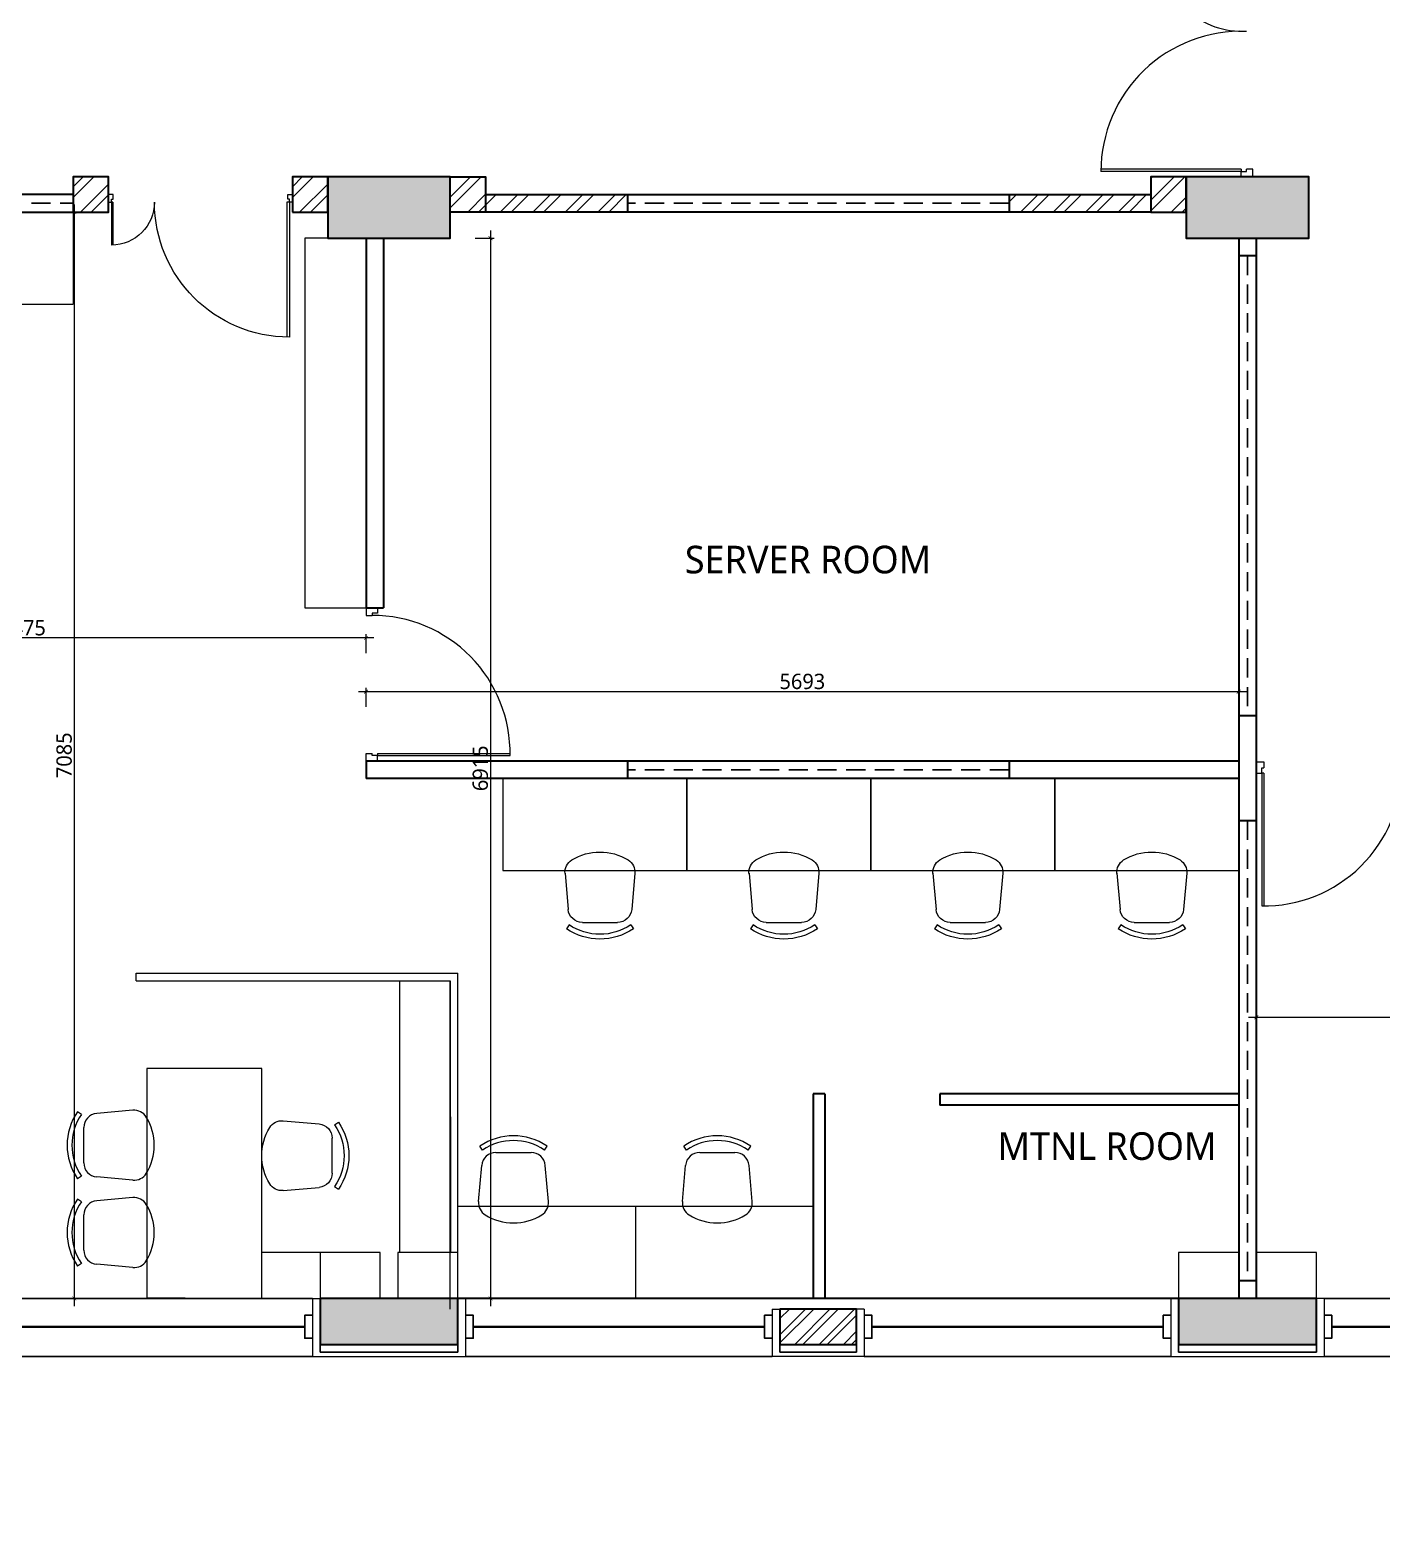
# Model space of a CAD drawing. Header units: millimetres. Extents: x 897770 to 1185420, y -692043 to -233237.
# Drawn here: x 914076 to 922894, y -368641 to -358838 of the extents above; entities that cross this region are included whole.
import ezdxf

# ---------------------------------------------------------------- set-up
doc = ezdxf.new("R2010")
doc.units = ezdxf.units.MM
doc.header["$MEASUREMENT"] = 0
doc.header["$PDMODE"] = 67
doc.linetypes.add('HIDDEN', pattern=[0.375, 0.25, -0.125])
doc.layers.get('Defpoints').update_dxf_attribs({"color": 6})
for name, color, linetype, lineweight in [('A-Detail Lines', 8, 'Continuous', 25), ('A-Door', 4, 'Continuous', 9), ('A-Wall Sec', 1, 'Continuous', 30), ('A-WIN', 5, 'Continuous', 25), ('ele l', 6, 'Continuous', 15), ('Fire pipe', 80, 'Continuous', 15), ('frntr', 32, 'Continuous', 13), ('P-SANR-FIXT', 6, 'Continuous', 9), ('S-Concrete', 40, 'Continuous', 30), ('ST CLADDING PLAN', 6, 'Continuous', 9), ('text', 7, 'Continuous', 5)]:
    doc.layers.add(name, color=color, linetype=linetype, lineweight=lineweight)
for name, color, linetype in [('A-Wall Patt', 8, 'Continuous'), ('A-Window', 4, 'Continuous'), ('S-Conc Patt', 9, 'Continuous')]:
    doc.layers.add(name, color=color, linetype=linetype)
doc.styles.get("Standard").update_dxf_attribs({"font": 'trebuc.ttf'})
doc.dimstyles.new('IIITD_WD_M @ 50', dxfattribs={"dimscale": 50, "dimtxt": 2, "dimasz": 0.5, "dimexe": 0.5, "dimexo": 0.25, "dimgap": 0.3, "dimtad": 1, "dimdec": 0, "dimrnd": 1, "dimzin": 0, "dimdsep": 46, "dimtxsty": 'Standard', "dimblk": 'ARCHTICK', "dimcen": 0.2, "dimdle": 1, "dimclrd": 8, "dimclre": 9, "dimadec": 0, "dimazin": 0, "dimtfac": 1, "dimtdec": 0, "dimtofl": 0, "dimtmove": 0, "dimatfit": 0, "dimfxl": 1, "dimtolj": 1, "dimtzin": 0, "dimlwd": -1, "dimlwe": -1, "dimarcsym": 0})

# ---------------------------------------------------------------- blocks, each defined once
blk = doc.blocks.new('ERGEWRGR')
at = {"layer": 'A-Wall Patt'}
h = blk.add_hatch(dxfattribs=at)
h.set_pattern_fill('ANSI32', color=256, scale=300, angle=345, style=0)
h.paths.add_polyline_path([(938136.7, -368100.3), (938196.3, -367878.2), (938679.2, -368007.6), (938619.7, -368229.7)])
at = {"layer": 'A-Detail Lines'}
for p, q in [((938136.7, -368100.3, 0), (938123.8, -368148.6, 0)), ((938606.8, -368278, 0), (938123.8, -368148.6, 0)), ((938619.7, -368229.7, 0), (938606.8, -368278, 0))]:
    blk.add_line(p, q, dxfattribs=at)
at = {"layer": 'A-Wall Sec', "elevation": 0}
blk.add_lwpolyline([(938196.3, -367878.2), (938136.7, -368100.3), (938619.7, -368229.7), (938679.2, -368007.6)], close=True, dxfattribs=at)
blk.add_lwpolyline([(938196.3, -367878.2), (938136.7, -368100.3), (938619.7, -368229.7), (938679.2, -368007.6)], close=True, dxfattribs=at)
at = {"layer": 'A-WIN', "color": 2, "lineweight": 40}
blk.add_line((940581.3, -368636.3, 0), (938746.1, -368144.5, 0), dxfattribs=at)
at = {"layer": 'A-WIN', "color": 2, "lineweight": 40, "elevation": 0}
blk.add_lwpolyline([(936741.8, -367607.5), (938069.9, -367963.4)], dxfattribs=at)
blk.add_lwpolyline([(936741.8, -367607.5), (938069.9, -367963.4)], dxfattribs=at)
at = {"layer": 'A-Window'}
for p, q in [((936741.3, -367415.8, 0), (940677.5, -368470.5, 0)), ((940579.1, -368837.6, 0), (938647.3, -368319.9, 0))]:
    blk.add_line(p, q, dxfattribs=at)
at = {"layer": 'A-Window', "elevation": 0}
for points in [[(936674.1, -367667), (936722.3, -367679.9), (936761.2, -367535), (936712.9, -367522.1)], [(936643, -367782.9), (938067.7, -368164.7)], [(938098.8, -368048.7), (938050.5, -368035.8), (938089.3, -367890.9), (938137.6, -367903.9)], [(938678.3, -368204), (938726.6, -368217), (938765.5, -368072.1), (938717.2, -368059.1)], [(940610.2, -368721.7), (940561.9, -368708.7), (940600.7, -368563.8), (940649, -368576.8)]]:
    blk.add_lwpolyline(points, dxfattribs=at)
at = {"layer": 'ST CLADDING PLAN'}
for p, q in [((936741.3, -367415.8, 0), (936643, -367782.9, 0)), ((936741.3, -367415.8, 0), (936693, -367402.9, 0)), ((938148, -367865.2, 0), (938067.7, -368164.7, 0)), ((938148, -367865.2, 0), (938196.3, -367878.2, 0)), ((938727.5, -368020.5, 0), (938647.3, -368319.9, 0)), ((938727.5, -368020.5, 0), (938679.2, -368007.6, 0)), ((938647.3, -368319.9, 0), (938067.7, -368164.7, 0)), ((940677.5, -368470.5, 0), (940579.1, -368837.6, 0)), ((940677.5, -368470.5, 0), (940725.8, -368483.5, 0))]:
    blk.add_line(p, q, dxfattribs=at)
blk = doc.blocks.new('ERTGWERTGWERGT')
at = {"layer": 'A-Wall Patt'}
h = blk.add_hatch(dxfattribs=at)
h.set_pattern_fill('ANSI32', color=256, scale=300, angle=345, style=0)
h.paths.add_polyline_path([(943545.9, -369549.7), (943605.4, -369327.5), (944088.4, -369457), (944028.9, -369679.1)])
at = {"layer": 'A-Detail Lines'}
for p, q in [((943545.9, -369549.7, 0), (943533, -369598, 0)), ((944015.9, -369727.4, 0), (943533, -369598, 0)), ((944028.9, -369679.1, 0), (944015.9, -369727.4, 0))]:
    blk.add_line(p, q, dxfattribs=at)
at = {"layer": 'A-Wall Sec', "elevation": 0}
blk.add_lwpolyline([(943605.4, -369327.5), (943545.9, -369549.7), (944028.9, -369679.1), (944088.4, -369457)], close=True, dxfattribs=at)
blk.add_lwpolyline([(943605.4, -369327.5), (943545.9, -369549.7), (944028.9, -369679.1), (944088.4, -369457)], close=True, dxfattribs=at)
at = {"layer": 'A-WIN', "color": 2, "lineweight": 40}
blk.add_line((945990.5, -370085.7, 0), (944155.2, -369593.9, 0), dxfattribs=at)
at = {"layer": 'A-WIN', "color": 2, "lineweight": 40, "elevation": 0}
blk.add_lwpolyline([(941643.8, -368921), (943479.1, -369412.7)], dxfattribs=at)
blk.add_lwpolyline([(941643.8, -368921), (943479.1, -369412.7)], dxfattribs=at)
at = {"layer": 'A-Window'}
for p, q in [((941643.4, -368729.4, 0), (946086.7, -369919.9, 0)), ((945988.3, -370287, 0), (944056.5, -369769.3, 0))]:
    blk.add_line(p, q, dxfattribs=at)
at = {"layer": 'A-Window', "elevation": 0}
for points in [[(941576.1, -368980.5), (941624.4, -368993.4), (941663.2, -368848.5), (941614.9, -368835.6)], [(941545.1, -369096.4), (943476.9, -369614)], [(943508, -369498.1), (943459.7, -369485.2), (943498.5, -369340.3), (943546.8, -369353.2)], [(944087.5, -369653.4), (944135.8, -369666.4), (944174.7, -369521.5), (944126.4, -369508.5)], [(946019.4, -370171.1), (945971.1, -370158.1), (946009.9, -370013.2), (946058.2, -370026.2)]]:
    blk.add_lwpolyline(points, dxfattribs=at)
at = {"layer": 'ST CLADDING PLAN'}
for p, q in [((941643.4, -368729.4, 0), (941545.1, -369096.4, 0)), ((941643.4, -368729.4, 0), (941595.1, -368716.4, 0)), ((943557.2, -369314.6, 0), (943476.9, -369614, 0)), ((943557.2, -369314.6, 0), (943605.4, -369327.5, 0)), ((944136.7, -369469.9, 0), (944088.4, -369457, 0)), ((944136.7, -369469.9, 0), (944056.5, -369769.3, 0)), ((944056.5, -369769.3, 0), (943476.9, -369614, 0)), ((946086.7, -369919.9, 0), (945988.3, -370287, 0)), ((946086.7, -369919.9, 0), (946135, -369932.9, 0))]:
    blk.add_line(p, q, dxfattribs=at)
blk = doc.blocks.new('ERGEGEWRGREG')
at = {"layer": 'A-Wall Patt'}
h = blk.add_hatch(dxfattribs=at)
h.set_pattern_fill('ANSI32', color=256, scale=300, angle=0.00001, style=0)
h.set_pattern_definition([(45.000013, (-88074.36, -254660.84), (-79.549531, 79.549495), []), (45.000013, (-88021.32, -254660.84), (-79.549531, 79.549495), [])])
h.paths.add_polyline_path([(925067.5, -367410.6), (925067.5, -367180.6), (924567.5, -367180.6), (924567.5, -367410.6)])
at = {"layer": 'A-Detail Lines'}
for p, q in [((924567.5, -367410.6, 0), (924567.5, -367460.6, 0)), ((924567.5, -367460.6, 0), (925067.5, -367460.6, 0)), ((925067.5, -367410.6, 0), (925067.5, -367460.6, 0))]:
    blk.add_line(p, q, dxfattribs=at)
at = {"layer": 'A-Wall Sec', "elevation": 0}
blk.add_lwpolyline([(925067.5, -367180.6), (925067.5, -367410.6), (924567.5, -367410.6), (924567.5, -367180.6)], close=True, dxfattribs=at)
blk.add_lwpolyline([(925067.5, -367180.6), (925067.5, -367410.6), (924567.5, -367410.6), (924567.5, -367180.6)], close=True, dxfattribs=at)
at = {"layer": 'A-WIN', "color": 2, "lineweight": 40}
blk.add_line((922567.5, -367295.6), (924467.5, -367295.6, 0), dxfattribs=at)
at = {"layer": 'A-WIN', "color": 2, "lineweight": 40, "elevation": 0}
blk.add_lwpolyline([(926452.6, -367295.6), (925167.5, -367295.6)], dxfattribs=at)
blk.add_lwpolyline([(926452.6, -367295.6), (925167.5, -367295.6)], dxfattribs=at)
at = {"layer": 'A-Window'}
for p, q in [((926502.6, -367110.6, 0), (922517.5, -367110.6)), ((922517.5, -367490.6, 0), (924517.5, -367490.6, 0))]:
    blk.add_line(p, q, dxfattribs=at)
at = {"layer": 'A-Window', "elevation": 0}
for points in [[(922517.5, -367370.6), (922567.5, -367370.6), (922567.5, -367220.6), (922517.5, -367220.6)], [(924517.5, -367370.6), (924467.5, -367370.6), (924467.5, -367220.6), (924517.5, -367220.6)], [(925117.5, -367370.6), (925167.5, -367370.6), (925167.5, -367220.6), (925117.5, -367220.6)], [(926502.6, -367370.6), (926452.6, -367370.6), (926452.6, -367220.6), (926502.6, -367220.6)], [(926502.6, -367490.6), (925117.5, -367490.6)]]:
    blk.add_lwpolyline(points, dxfattribs=at)
at = {"layer": 'ST CLADDING PLAN'}
for p, q in [((922517.5, -367110.6), (922467.5, -367110.6)), ((922517.5, -367110.6, 0), (922517.5, -367490.6, 0)), ((924517.5, -367180.6, 0), (924517.5, -367490.6, 0)), ((924517.5, -367180.6, 0), (924567.5, -367180.6, 0)), ((925117.5, -367180.6, 0), (925067.5, -367180.6, 0)), ((925117.5, -367180.6, 0), (925117.5, -367490.6, 0)), ((926502.6, -367110.6, 0), (926502.6, -367490.6, 0)), ((926502.6, -367110.6, 0), (926552.6, -367110.6, 0)), ((924517.5, -367490.6, 0), (925117.5, -367490.6, 0))]:
    blk.add_line(p, q, dxfattribs=at)
blk = doc.blocks.new('wtrtrwtw')
at = {"layer": 'A-Wall Patt'}
for p, q in [((915967.5, -367410.6), (915967.5, -367460.6, 0)), ((915967.5, -367460.6, 0), (916867.5, -367460.6, 0)), ((916867.5, -367410.6), (916867.5, -367460.6, 0)), ((921567.5, -367410.6), (921567.5, -367460.6, 0)), ((921567.5, -367460.6, 0), (922467.5, -367460.6, 0)), ((922467.5, -367410.6), (922467.5, -367460.6, 0))]:
    blk.add_line(p, q, dxfattribs=at)
at = {"layer": 'ST CLADDING PLAN'}
for p, q in [((915917.5, -367490.6, 0), (916917.5, -367490.6, 0)), ((921517.5, -367490.6, 0), (922517.5, -367490.6, 0))]:
    blk.add_line(p, q, dxfattribs=at)
blk = doc.blocks.new('Big Door Garbage')
at = {"layer": 'A-Detail Lines', "lineweight": 18}
for centre, radius, start, end in [((-12515, 128702.8), 515, 270, 3.89689), ((-11085, 128702.8), 915, 177.80782, 270)]:
    blk.add_arc(centre, radius, start, end, dxfattribs=at)
at = {"layer": 'ele l', "lineweight": 18}
for p, q in [((-12550, 128777.8), (-12500, 128777.8)), ((-12550, 128702.8), (-12550, 128777.8)), ((-12515, 128737.8), (-12500, 128737.8)), ((-12515, 128702.8), (-12515, 128737.8)), ((-12500, 128777.8), (-12500, 128737.8)), ((-11100, 128777.8), (-11100, 128737.8)), ((-11050, 128777.8), (-11100, 128777.8)), ((-11085, 128737.8), (-11100, 128737.8)), ((-11085, 128702.8), (-11085, 128737.8)), ((-11050, 128702.8), (-11050, 128777.8)), ((-12550, 128702.8), (-12515, 128702.8)), ((-12515, 128702.8), (-12515, 128187.8)), ((-12498.9, 128702.8), (-12515, 128702.8)), ((-12498.9, 128702.8), (-12498.9, 128188.1)), ((-11101.1, 128702.8), (-11101.1, 127788)), ((-11101.1, 128702.8), (-11085, 128702.8)), ((-11050, 128702.8), (-11085, 128702.8)), ((-11085, 128702.8), (-11085, 127787.8))]:
    blk.add_line(p, q, dxfattribs=at)
blk = doc.blocks.new('A$C3CEC27A9')
at = {"layer": 'A-Detail Lines', "lineweight": 18}
for centre, radius, start, end in [((-1181.2, -50.7), 880, 270, 0), ((-21.2, -50.7), 280, 180, 270)]:
    blk.add_arc(centre, radius, start, end, dxfattribs=at)
at = {"layer": 'A-Door', "lineweight": 18}
for p, q in [((-1181.2, -50.7), (-1181.2, -930.7)), ((-1181.2, -50.7), (-1165.6, -50.7)), ((-1165.6, -50.7), (-1165.6, -930.5)), ((-30, -50.7), (-21.2, -50.7)), ((-29.9, -50.7), (-29.9, -330.5)), ((-21.2, -50.7), (-21.2, -330.7))]:
    blk.add_line(p, q, dxfattribs=at)
at = {"layer": 'A-Door'}
for points in [[(-1181.2, -50.7), (-1181.2, -30.7), (-1171.2, -30.7), (-1171.2, -0.7), (-1201.2, -0.7), (-1201.2, -50.7), (-1181.2, -50.7)], [(-21.2, -50.7), (-21.2, -30.7), (-31.2, -30.7), (-31.2, -0.7), (-1.2, -0.7), (-1.2, -50.7), (-21.2, -50.7)]]:
    blk.add_lwpolyline(points, dxfattribs=at)
blk = doc.blocks.new('ABL_Door_S - 1000 x 2100-11-3 Second Floor Lvl')
at = {"layer": 'A-Door'}
blk.add_arc((-450, -2.5), 900, 269.04503, 0, dxfattribs=at)
at = {"layer": 'ele l'}
for p, q in [((-500, 37.5), (-450, 37.5)), ((-500, -37.5), (-500, 37.5)), ((-450, 37.5), (-450, -2.5)), ((450, 37.5), (450, -2.5)), ((500, 37.5), (450, 37.5)), ((500, -37.5), (500, 37.5)), ((-500, -37.5), (-465, -37.5)), ((-465, -2.5), (-450, -2.5)), ((-465, -37.5), (-465, -2.5)), ((-465, -37.5), (-465, -902.4)), ((-450, -37.5), (-465, -37.5)), ((-450, -37.5), (-450, -902.5)), ((465, -2.5), (450, -2.5)), ((465, -37.5), (465, -2.5)), ((500, -37.5), (465, -37.5))]:
    blk.add_line(p, q, dxfattribs=at)
blk = doc.blocks.new('chair1')
at = {"layer": 'frntr'}
for p, q in [((-319.6, 227.7), (-84.3, 207.2)), ((16, 201.2), (41.5, 218.7)), ((0.5, 114.7), (0.5, -114.7)), ((-319.6, -227.7), (-84.3, -207.2)), ((16, -201.2), (41.5, -218.7))]:
    blk.add_line(p, q, dxfattribs=at)
for centre, radius, start, end in [((-327.6, 135.2), 92.9, 85.03026, 148.40697), ((-92.4, 114.7), 92.9, 0, 85.03026), ((-278.1, 0), 356.3, 325.61966, 34.38034), ((-278.1, 0), 387.3, 325.61966, 34.38034), ((-107.8, 0), 350.9, 148.40697, 211.59303), ((-327.6, -135.2), 92.9, 211.59303, 274.96974), ((-92.4, -114.7), 92.9, 274.96974, 0)]:
    blk.add_arc(centre, radius, start, end, dxfattribs=at)
blk = doc.blocks.new('block lft')
at = {"layer": 'S-Conc Patt'}
for points in [[(814964.5, -280341), (814964.5, -280741), (815764.5, -280741), (815764.5, -280341)], [(820564.5, -280341), (820564.5, -280741), (821364.5, -280741), (821364.5, -280341)], [(815814.5, -287956), (815814.5, -287656), (814914.5, -287656), (814914.5, -287956)], [(821414.5, -287956), (821414.5, -287656), (820514.5, -287656), (820514.5, -287956)]]:
    blk.add_hatch(color=256, dxfattribs=at).paths.add_polyline_path(points)
at = {"layer": 'S-Concrete'}
for points in [[(814964.5, -280341), (814964.5, -280741), (815764.5, -280741), (815764.5, -280341)], [(820564.5, -280341), (820564.5, -280741), (821364.5, -280741), (821364.5, -280341)], [(814914.5, -287656), (814914.5, -287956), (815814.5, -287956), (815814.5, -287656)], [(820514.5, -287656), (820514.5, -287956), (821414.5, -287956), (821414.5, -287656)]]:
    blk.add_lwpolyline(points, close=True, dxfattribs=at)
blk = doc.blocks.new('block rt lft')
at = {"color": 6}
blk.add_blockref('block lft', (0, 0), dxfattribs=at)
blk = doc.blocks.new('_ArchTick')
at = {"color": 0, "linetype": 'ByBlock', "const_width": 0.15}
blk.add_lwpolyline([(-0.5, -0.5), (0.5, 0.5)], dxfattribs=at)
blk = doc.blocks.new('*D2670')
at = {"layer": 'Defpoints', "color": 0, "transparency": 16777216}
for p in [(922075, -365277.5), (922075, -365300.5, 0), (927502.5, -365300.5, 0)]:
    blk.add_point(p, dxfattribs=at)
at = {"layer": 'P-SANR-FIXT', "color": 8, "transparency": 16777216}
blk.add_line((927552.5, -365277.5), (922025, -365277.5), dxfattribs=at)
at = {"layer": 'P-SANR-FIXT', "color": 9, "transparency": 16777216}
for p, q in [((922075, -365288), (922075, -365252.5)), ((927502.5, -365288), (927502.5, -365252.5))]:
    blk.add_line(p, q, dxfattribs=at)
at = {"layer": 'P-SANR-FIXT', "color": 8, "transparency": 16777216, "xscale": 25, "yscale": 25, "zscale": 25, "rotation": 180}
blk.add_blockref('_ArchTick', (922075, -365277.5), dxfattribs=at)
at = {"layer": 'P-SANR-FIXT', "color": 8, "transparency": 16777216, "xscale": 25, "yscale": 25, "zscale": 25}
blk.add_blockref('_ArchTick', (927502.5, -365277.5), dxfattribs=at)
at = {"layer": 'P-SANR-FIXT', "color": 0, "transparency": 16777216, "insert": (924788.8, -365211.6), "char_height": 100, "attachment_point": 5}
blk.add_mtext('\\A1;5428', dxfattribs=at)
blk = doc.blocks.new('*D2671')
at = {"layer": 'Defpoints', "color": 0, "transparency": 16777216}
for p in [(916382.5, -360195.6, 0), (916382.5, -367110.6, 0), (917079.5, -367110.6)]:
    blk.add_point(p, dxfattribs=at)
at = {"layer": 'P-SANR-FIXT', "color": 8, "transparency": 16777216}
blk.add_line((917079.5, -360145.6), (917079.5, -367160.6), dxfattribs=at)
at = {"layer": 'P-SANR-FIXT', "color": 9, "transparency": 16777216}
for p, q in [((916979.5, -360195.6), (917104.5, -360195.6)), ((916979.5, -367110.6), (917104.5, -367110.6))]:
    blk.add_line(p, q, dxfattribs=at)
at = {"layer": 'P-SANR-FIXT', "color": 8, "transparency": 16777216, "xscale": 25, "yscale": 25, "zscale": 25}
for p, rotation in [((917079.5, -360195.6), 90), ((917079.5, -367110.6), 270)]:
    blk.add_blockref('_ArchTick', p, dxfattribs=dict(at, rotation=rotation))
at = {"layer": 'P-SANR-FIXT', "color": 0, "transparency": 16777216, "insert": (917013.5, -363653.1), "char_height": 100, "attachment_point": 5, "rotation": 90}
blk.add_mtext('\\A1;6915', dxfattribs=at)
blk = doc.blocks.new('*D2672')
at = {"layer": 'Defpoints', "color": 0, "transparency": 16777216}
for p in [(921960, -363153), (916267.5, -363720.6, 0), (921960, -363720.6, 0)]:
    blk.add_point(p, dxfattribs=at)
at = {"layer": 'P-SANR-FIXT', "color": 8, "transparency": 16777216}
blk.add_line((916217.5, -363153), (922010, -363153), dxfattribs=at)
at = {"layer": 'P-SANR-FIXT', "color": 9, "transparency": 16777216}
for p, q in [((916267.5, -363253), (916267.5, -363128)), ((921960, -363253), (921960, -363128))]:
    blk.add_line(p, q, dxfattribs=at)
at = {"layer": 'P-SANR-FIXT', "color": 8, "transparency": 16777216, "xscale": 25, "yscale": 25, "zscale": 25, "rotation": 180}
blk.add_blockref('_ArchTick', (916267.5, -363153), dxfattribs=at)
at = {"layer": 'P-SANR-FIXT', "color": 8, "transparency": 16777216, "xscale": 25, "yscale": 25, "zscale": 25}
blk.add_blockref('_ArchTick', (921960, -363153), dxfattribs=at)
at = {"layer": 'P-SANR-FIXT', "color": 0, "transparency": 16777216, "insert": (919113.8, -363087), "char_height": 100, "attachment_point": 5}
blk.add_mtext('\\A1;5693', dxfattribs=at)
blk = doc.blocks.new('*D2673')
at = {"layer": 'Defpoints', "color": 0, "transparency": 16777216}
for p in [(914357.5, -360025.6, 0), (914357.5, -367110.6), (914364.5, -367110.6)]:
    blk.add_point(p, dxfattribs=at)
at = {"layer": 'P-SANR-FIXT', "color": 8, "transparency": 16777216}
blk.add_line((914364.5, -359975.6), (914364.5, -367160.6), dxfattribs=at)
at = {"layer": 'P-SANR-FIXT', "color": 9, "transparency": 16777216}
for p, q in [((914364.5, -360025.6), (914389.5, -360025.6)), ((914364.5, -367110.6), (914389.5, -367110.6))]:
    blk.add_line(p, q, dxfattribs=at)
at = {"layer": 'P-SANR-FIXT', "color": 8, "transparency": 16777216, "xscale": 25, "yscale": 25, "zscale": 25}
for p, rotation in [((914364.5, -360025.6), 90), ((914364.5, -367110.6), 270)]:
    blk.add_blockref('_ArchTick', p, dxfattribs=dict(at, rotation=rotation))
at = {"layer": 'P-SANR-FIXT', "color": 0, "transparency": 16777216, "insert": (914298.6, -363568.1), "char_height": 100, "attachment_point": 5, "rotation": 90}
blk.add_mtext('\\A1;7085', dxfattribs=at)
blk = doc.blocks.new('*D2674')
at = {"layer": 'Defpoints', "color": 0, "transparency": 16777216}
for p in [(911792.5, -362802.5), (911792.5, -363653.1, 0), (916267.5, -363720.6, 0)]:
    blk.add_point(p, dxfattribs=at)
at = {"layer": 'P-SANR-FIXT', "color": 9, "transparency": 16777216}
for p, q in [((911792.5, -362902.5), (911792.5, -362777.5)), ((916267.5, -362902.5), (916267.5, -362777.5))]:
    blk.add_line(p, q, dxfattribs=at)
at = {"layer": 'P-SANR-FIXT', "color": 8, "transparency": 16777216}
blk.add_line((916317.5, -362802.5), (911742.5, -362802.5), dxfattribs=at)
at = {"layer": 'P-SANR-FIXT', "color": 8, "transparency": 16777216, "xscale": 25, "yscale": 25, "zscale": 25, "rotation": 180}
blk.add_blockref('_ArchTick', (911792.5, -362802.5), dxfattribs=at)
at = {"layer": 'P-SANR-FIXT', "color": 8, "transparency": 16777216, "xscale": 25, "yscale": 25, "zscale": 25}
blk.add_blockref('_ArchTick', (916267.5, -362802.5), dxfattribs=at)
at = {"layer": 'P-SANR-FIXT', "color": 0, "transparency": 16777216, "insert": (914030, -362736.8), "char_height": 100, "attachment_point": 5}
blk.add_mtext('\\A1;4475', dxfattribs=at)

msp = doc.modelspace()

# ---------------------------------------------------------------- hatches: boundary and pattern name
at = {"layer": 'A-Wall Patt'}
h = msp.add_hatch(dxfattribs=at)
h.set_pattern_fill('ANSI32', color=256, scale=400, style=0)
h.set_pattern_definition([(45, (1590956.86, -83978.11), (-106.066017, 106.066017), []), (45, (1591027.57, -83978.11), (-106.066017, 106.066017), [])])
h.paths.add_polyline_path([(914357.5, -360025.6), (914587.5, -360025.6), (914587.5, -359795.6), (914357.5, -359795.6)])
h = msp.add_hatch(dxfattribs=at)
h.set_pattern_fill('ANSI32', color=256, scale=400, style=0)
h.set_pattern_definition([(45, (1592386.86, -83978.11), (-106.066017, 106.066017), []), (45, (1592457.57, -83978.11), (-106.066017, 106.066017), [])])
h.paths.add_polyline_path([(915787.5, -360025.6), (916017.5, -360025.6), (916017.5, -359795.6), (915787.5, -359795.6)])
h = msp.add_hatch(dxfattribs=at)
h.set_pattern_fill('ANSI32', color=256, scale=400, style=0)
h.set_pattern_definition([(45, (1799023.29, 198777.3), (-106.066017, 106.066017), []), (45, (1799094, 198777.3), (-106.066017, 106.066017), [])])
h.paths.add_polyline_path([(917047.5, -360025.5), (916817.5, -360025.5), (916817.5, -359795.6), (917047.5, -359795.6)])
h.paths.add_polyline_path([(920462.2, -359910.5), (920462.2, -360025.5), (921387.5, -360025.5), (921387.5, -359910.5)])
h.paths.add_polyline_path([(917972.2, -360025.5), (917972.2, -359910.5), (917047.5, -359910.5), (917047.5, -360025.5)])
h = msp.add_hatch(dxfattribs=at)
h.set_pattern_fill('ANSI32', color=256, scale=400, style=0)
h.set_pattern_definition([(45, (1590101.54, -82191.91), (-106.066017, 106.066017), []), (45, (1590172.26, -82191.91), (-106.066017, 106.066017), [])])
h.paths.add_polyline_path([(921387.5, -360025.6), (921617.5, -360025.6), (921617.5, -359795.6), (921387.5, -359795.6)])

# ---------------------------------------------------------------- linework, layer by layer
for p, q in [((915967.5, -367410.6, 0), (915967.5, -367460.6, 0)), ((915967.5, -367460.6, 0), (916867.5, -367460.6, 0)), ((916867.5, -367410.6, 0), (916867.5, -367460.6, 0)), ((921567.5, -367410.6, 0), (921567.5, -367460.6, 0)), ((921567.5, -367460.6, 0), (922467.5, -367460.6, 0)), ((922467.5, -367410.6, 0), (922467.5, -367460.6, 0))]:
    msp.add_line(p, q, dxfattribs=at)
at = {"layer": 'A-Wall Sec'}
for p, q in [((917972.2, -359910.5, 0), (917972.2, -360025.5, 0)), ((920462.2, -359910.5, 0), (920462.2, -360025.5, 0)), ((916267.5, -360195.6, 0), (916267.5, -362605.6, 0)), ((916382.5, -360195.6, 0), (916382.5, -362605.6, 0)), ((921960, -360195.6, 0), (921960, -367110.6, 0)), ((922075, -360195.6, 0), (922075, -367110.6, 0)), ((922075, -360310.6, 0), (921960, -360310.6, 0)), ((916267.5, -362605.6, 0), (916382.5, -362605.6, 0)), ((922075, -363310.6, 0), (921960, -363310.6, 0)), ((916267.5, -363605.6, 0), (916267.5, -363720.6, 0)), ((921960, -363605.6, 0), (916267.5, -363605.6, 0)), ((917972.2, -363605.6, 0), (917972.2, -363720.6, 0)), ((921960, -363605.6, 0), (919185, -363605.6, 0)), ((920462.2, -363605.6, 0), (920462.2, -363720.6, 0)), ((921960, -363720.6, 0), (916267.5, -363720.6, 0)), ((922075, -363995.6, 0), (921960, -363995.6, 0)), ((919185, -365775.6, 0), (919185, -367110.6, 0)), ((919260, -365775.6, 0), (919185, -365775.6, 0)), ((919260, -365775.6, 0), (919260, -367110.6, 0)), ((920010, -365775.6, 0), (920010, -365850.6, 0)), ((921960, -365775.6, 0), (920010, -365775.6, 0)), ((921960, -365850.6, 0), (920010, -365850.6, 0)), ((922075, -366995.6, 0), (921960, -366995.6, 0)), ((921960, -367110.6, 0), (916267.5, -367110.6, 0))]:
    msp.add_line(p, q, dxfattribs=at)
at = {"layer": 'A-Wall Sec', "elevation": 0}
for points in [[(914357.5, -360025.6), (914587.5, -360025.6), (914587.5, -359795.6), (914357.5, -359795.6)], [(915787.5, -360025.6), (916017.5, -360025.6), (916017.5, -359795.6), (915787.5, -359795.6)], [(917047.5, -360025.5), (916817.5, -360025.5), (916817.5, -359795.6), (917047.5, -359795.6)], [(921387.5, -360025.6), (921617.5, -360025.6), (921617.5, -359795.6), (921387.5, -359795.6)]]:
    msp.add_lwpolyline(points, close=True, dxfattribs=at)
for points in [[(912022.5, -360025.6), (914587.5, -360025.6), (914587.5, -359910.6)], [(914357.5, -359910.6), (912022.5, -359910.6)], [(921387.5, -360025.5), (916817.5, -360025.5), (916817.5, -359910.5)], [(917047.5, -359910.5), (921387.5, -359910.5)]]:
    msp.add_lwpolyline(points, dxfattribs=at)
at = {"layer": 'A-Window', "linetype": 'HIDDEN', "ltscale": 500}
for p, q in [((912022.5, -359968.1, 0), (914357.5, -359968.1, 0)), ((920462.2, -359968, 0), (917972.2, -359968, 0)), ((922017.5, -360310.6, 0), (922017.5, -363310.6, 0)), ((920462.2, -363663.1, 0), (917972.2, -363663.1, 0)), ((922017.5, -363995.6, 0), (922017.5, -366995.6, 0))]:
    msp.add_line(p, q, dxfattribs=at)
at = {"layer": 'Fire pipe', "elevation": 0}
for points in [[(915967.5, -366810.5), (915967.5, -367110.5), (916360.1, -367110.5), (916360.1, -366810.6), (915967.5, -366810.6)], [(916475, -366810.5), (916475, -367110.5), (916867.5, -367110.5), (916867.5, -366810.6), (916475, -366810.6)], [(921567.5, -366810.5), (921567.5, -367110.5), (921960.1, -367110.5), (921960.1, -366810.6), (921567.5, -366810.6)], [(922075, -366810.5), (922075, -367110.5), (922467.5, -367110.5), (922467.5, -366810.6), (922075, -366810.6)]]:
    msp.add_lwpolyline(points, dxfattribs=at)
at = {"layer": 'frntr'}
for p, q in [((914357.5, -360025.6, 0), (914357.5, -360625.6, 0)), ((914767.5, -365038.8, 0), (914767.5, -364988.8, 0)), ((914767.5, -364988.8, 0), (916867.5, -364988.8, 0)), ((914767.5, -365038.8, 0), (916817.5, -365038.8, 0)), ((916817.5, -367180.5, 0), (916817.5, -365038.8, 0)), ((916867.5, -367180.5, 0), (916867.5, -364988.8, 0)), ((919185, -366510.6, 0), (916867.5, -366510.6, 0)), ((918026.3, -366510.6, 0), (918026.3, -367110.6, 0)), ((915967.5, -366810.6, 0), (915587.5, -366810.6, 0))]:
    msp.add_line(p, q, dxfattribs=at)
at = {"layer": 'frntr', "elevation": 0}
for points in [[(915867.5, -362605.6), (916267.5, -362605.6), (916267.5, -360195.6), (915867.5, -360195.6)], [(917160, -364320.6), (918360, -364320.6), (918360, -363720.6), (917160, -363720.6)], [(918360, -364320.6), (919560, -364320.6), (919560, -363720.6), (918360, -363720.6)], [(919560, -364320.6), (920760, -364320.6), (920760, -363720.6), (919560, -363720.6)], [(920760, -364320.6), (921960, -364320.6), (921960, -363720.6), (920760, -363720.6)], [(916487.6, -366810.5), (916487.5, -365038.8), (916817.5, -365038.8), (916817.6, -366810.5)], [(914837.6, -365610.5), (914837.6, -367105.4), (915587.5, -367110.5), (915587.6, -365610.5)]]:
    msp.add_lwpolyline(points, close=True, dxfattribs=at)
msp.add_lwpolyline([(912392.5, -364038.8), (912392.5, -360625.6), (914357.5, -360625.6)], dxfattribs=at)
at = {"layer": 'ST CLADDING PLAN'}
for p, q in [((915917.5, -367490.6, 0), (916917.5, -367490.6, 0)), ((921517.5, -367490.6, 0), (922517.5, -367490.6, 0))]:
    msp.add_line(p, q, dxfattribs=at)

# ---------------------------------------------------------------- block references
at = {"color": 6}
msp.add_blockref('block rt lft', (101053, -79454.6, 0), dxfattribs=at)
at = {"layer": 'A-Detail Lines', "rotation": 270}
msp.add_blockref('Big Door Garbage', (793273.5, -370845.6, 0), dxfattribs=at)
at = {"layer": 'A-Door', "xscale": -1}
msp.add_blockref('A$C3CEC27A9', (914586.4, -359909.9, 0), dxfattribs=at)
at = {"layer": 'A-Door'}
for name, p, rotation in [('ABL_Door_S - 1000 x 2100-11-3 Second Floor Lvl', (916305, -363105.6, 0), 90), ('ERTGWERTGWERGT', (-88074.4, -254660.8, 0), 15.00001303948055), ('ERGEWRGR', (-88074.4, -254660.8, 0), 15.00001303948055)]:
    msp.add_blockref(name, p, dxfattribs=dict(at, rotation=rotation))
for name, p in [('ABL_Door_S - 1000 x 2100-11-3 Second Floor Lvl', (922575, -363648.1, 0)), ('ERGEGEWRGREG', (0, 0, 0))]:
    msp.add_blockref(name, p, dxfattribs=at)
at = {"layer": 'ele l'}
msp.add_blockref('wtrtrwtw', (0, 0, 0), dxfattribs=at)
at = {"layer": 'frntr', "xscale": -1, "rotation": 90}
for p in [(917793.5, -364657.8, 0), (918993.5, -364657.8, 0), (920193.5, -364657.8, 0), (921393.5, -364657.8, 0)]:
    msp.add_blockref('chair1', p, dxfattribs=at)
at = {"layer": 'frntr', "extrusion": (0, 0, -1), "xscale": -1, "zscale": -1, "rotation": 180.0001744766487}
for p in [(-914427.1, -366111.6, 0), (-914427.1, -366681.3, 0)]:
    msp.add_blockref('chair1', p, dxfattribs=at)
at = {"layer": 'frntr', "extrusion": (0, 0, -1), "zscale": -1, "rotation": 180.0001744766487}
msp.add_blockref('chair1', (-916046.3, -366179.8, 0), dxfattribs=at)
at = {"layer": 'frntr', "rotation": 90}
for p in [(917229.6, -366159.2, 0), (918559, -366159.2, 0)]:
    msp.add_blockref('chair1', p, dxfattribs=at)

# ---------------------------------------------------------------- texts
at = {"layer": 'text'}
for s, p in [('SERVER ROOM', (918347.6, -362381.6, 0)), ('MTNL ROOM', (920386.3, -366207.3, 0))]:
    msp.add_text(s, height=180, dxfattribs=at).set_placement(p)

# ---------------------------------------------------------------- dimensions: what is measured, and where the dimension line sits
at = {"layer": 'P-SANR-FIXT'}
for base, p1, p2, picture, middle in [((914364.5, -367110.6), (914357.5, -360025.6, 0), (914357.5, -367110.6), '*D2673', (914298.6, -363568.1)), ((917079.5, -367110.6), (916382.5, -360195.6, 0), (916382.5, -367110.6, 0), '*D2671', (917013.5, -363653.1))]:
    dim = msp.add_linear_dim(base=base, p1=p1, p2=p2, angle=90, dimstyle='IIITD_WD_M @ 50', override={"dimfxl": 2, "dimfxlon": 1, "dimarcsym": 1}, dxfattribs=at)
    dim.commit()
    dim.dimension.update_dxf_attribs({"geometry": picture, "text_midpoint": middle})
for base, p1, p2, picture, middle in [((911792.5, -362802.5), (916267.5, -363720.6, 0), (911792.5, -363653.1, 0), '*D2674', (914030, -362736.8)), ((921960.0419, -363153), (916267.5407, -363720.5695, 0), (921960.0419, -363720.5735, 0), '*D2672', (919113.7913, -363086.9562)), ((922075.0421, -365277.5), (927502.5423, -365300.5011, 0), (922075.0421, -365300.5018, 0), '*D2670', (924788.7922, -365211.6246))]:
    dim = msp.add_linear_dim(base=base, p1=p1, p2=p2, dimstyle='IIITD_WD_M @ 50', override={"dimfxl": 2, "dimfxlon": 1, "dimarcsym": 1}, dxfattribs=at)
    dim.commit()
    dim.dimension.update_dxf_attribs({"geometry": picture, "text_midpoint": middle})

doc.saveas('drawing.dxf')
